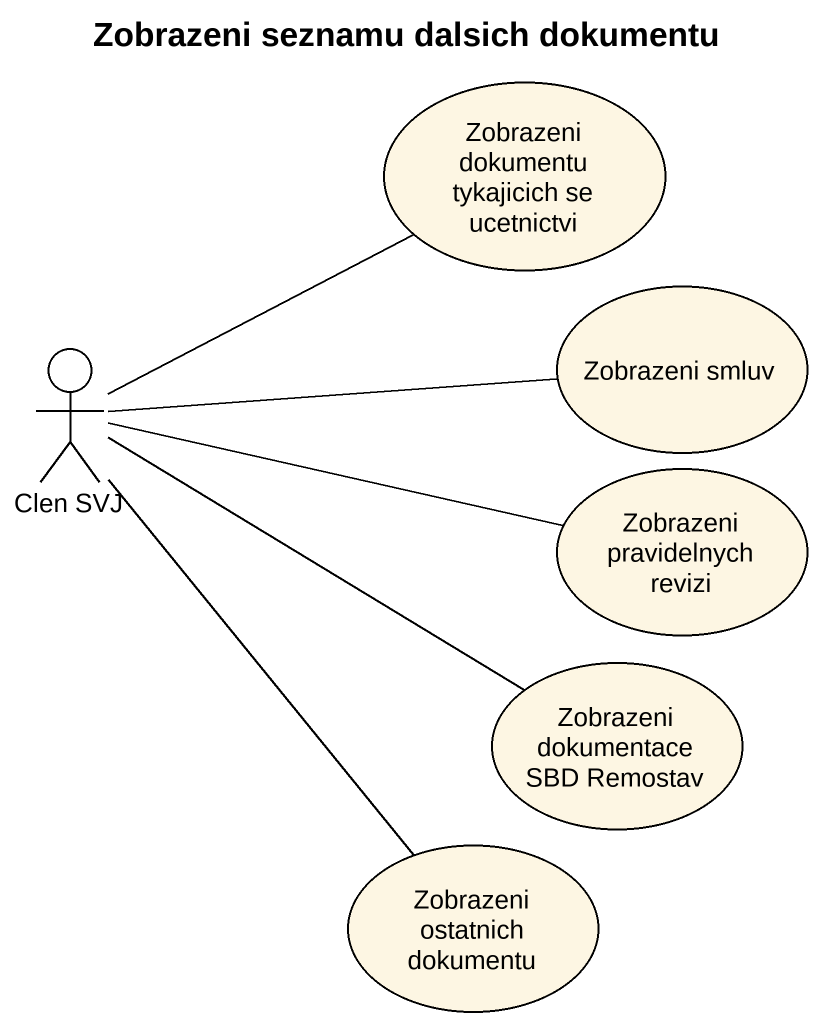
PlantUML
@startuml
title Zobrazeni seznamu dalsich dokumentu
usecase "Zobrazeni dokumentu tykajicich se ucetnictvi" as Zobrazeni_dokumentu
usecase "Zobrazeni smluv" as Zobrazeni_smluv
actor "Clen SVJ" as Clen_SVJ
usecase "Zobrazeni pravidelnych revizi" as Zobrazeni_pravidelnych
usecase "Zobrazeni dokumentace SBD Remostav" as Zobrazeni_dokumentace_SBD
usecase "Zobrazeni ostatnich dokumentu" as Zobrazeni_ostatnich
Clen_SVJ -up- Zobrazeni_dokumentu
Clen_SVJ -right- Zobrazeni_smluv
Clen_SVJ -right- Zobrazeni_pravidelnych
Clen_SVJ -right- Zobrazeni_dokumentace_SBD
Clen_SVJ -- Zobrazeni_ostatnich
@enduml
